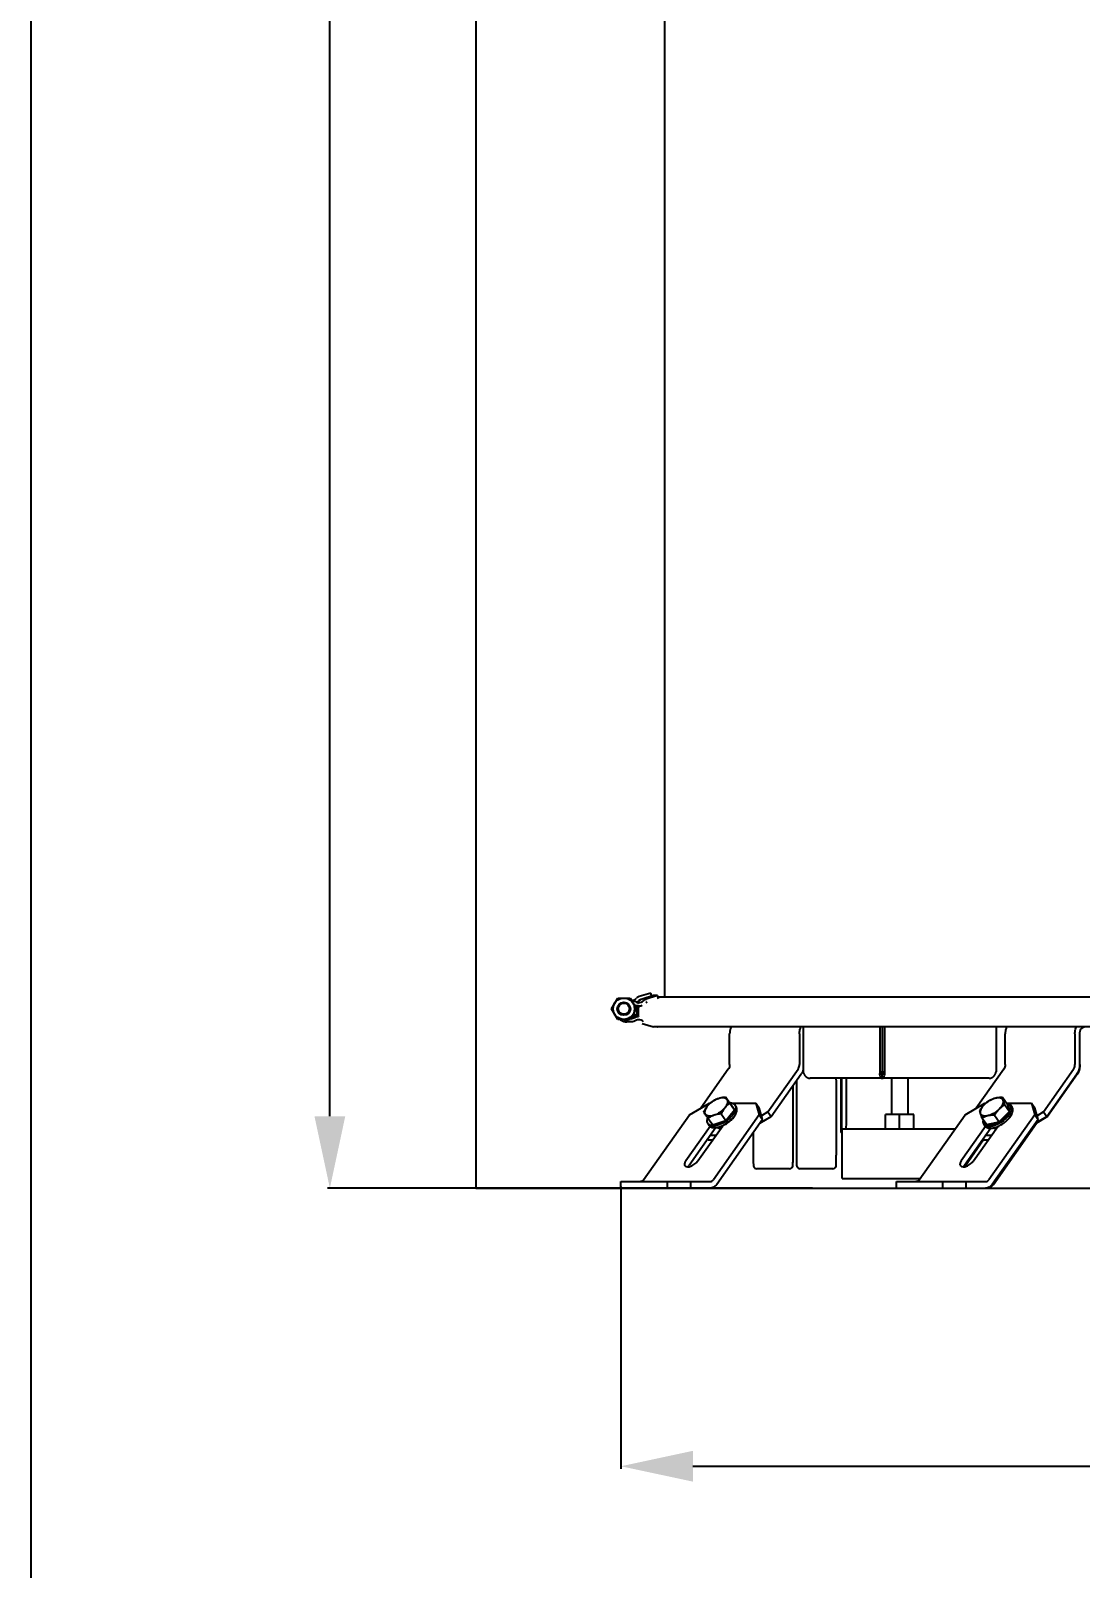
# Model space of a CAD drawing. Header units: millimetres. Extents: x 1186 to 6713, y 237 to 5598.
# Drawn here: x 1186 to 1824, y 1785 to 2720 of the extents above; entities that cross this region are included whole.
import ezdxf

# ---------------------------------------------------------------- set-up
doc = ezdxf.new("R2010")
doc.units = ezdxf.units.MM
doc.header["$LTSCALE"] = 384.175
doc.header["$PDMODE"] = 3
doc.header["$PDSIZE"] = 8
doc.layers.get('0').update_dxf_attribs({"linetype": 'CONTINUOUS'})
doc.layers.get('Defpoints').update_dxf_attribs({"linetype": 'CONTINUOUS'})
doc.styles.get("Standard").update_dxf_attribs({"font": 'calibri.ttf'})
doc.dimstyles.get("Standard").update_dxf_attribs({"dimtxt": 43.75, "dimasz": 43.75, "dimexe": 1.5, "dimexo": 1, "dimtad": 1, "dimdsep": 46, "dimtxsty": 'Standard', "dimblk": '_FILLED', "dimblk1": '_FILLED', "dimblk2": '_FILLED', "dimcen": 0.09, "dimazin": 2, "dimtol": 1, "dimtp": 0.01, "dimtm": 0.01, "dimtfac": 1, "dimtofl": 0, "dimtmove": 0, "dimatfit": 3, "dimldrblk": '_FILLED', "dimfxl": 1, "dimtolj": 1, "dimarcsym": 0})

# ---------------------------------------------------------------- blocks, each defined once
blk = doc.blocks.new('_FILLED')
at = {"color": 0, "linetype": 'ByBlock'}
blk.add_solid([(0, 0), (-1, 0.214), (-1, -0.214)], dxfattribs=at)
blk = doc.blocks.new('*D63')
at = {"color": 0, "lineweight": -2}
for p, q in [((1869.33, 4780.27), (1366.04, 4780.27)), ((1367.54, 4736.52), (1367.54, 3421.12)), ((1367.54, 2059.85), (1367.54, 3375.25)), ((1660.97, 2016.1), (1366.04, 2016.1))]:
    blk.add_line(p, q, dxfattribs=at)
at = {"layer": 'Defpoints', "color": 0}
for p in [(1870.33, 4780.27), (1367.54, 2016.1), (1661.97, 2016.1)]:
    blk.add_point(p, dxfattribs=at)
at = {"color": 0, "linetype": 'ByBlock', "lineweight": -2, "xscale": 43.75, "yscale": 43.75, "zscale": 43.75}
for p, rotation in [((1367.54, 4780.27), 90), ((1367.54, 2016.1), 270)]:
    blk.add_blockref('_FILLED', p, dxfattribs=dict(at, rotation=rotation))
at = {"color": 0, "insert": (1367.54, 3398.18), "char_height": 43.75, "attachment_point": 5}
blk.add_mtext('\\A1;\\A1;C', dxfattribs=at)
blk = doc.blocks.new('*D65')
at = {"color": 0, "lineweight": -2}
for p, q in [((3241.67, 2364.1), (3241.67, 1845.54)), ((1544.56, 2017.1), (1544.56, 1845.54)), ((1588.31, 1847.04), (2389.6, 1847.04)), ((3197.92, 1847.04), (2396.64, 1847.04))]:
    blk.add_line(p, q, dxfattribs=at)
at = {"layer": 'Defpoints', "color": 0}
for p in [(3241.67, 2365.1), (1544.56, 2018.1), (3241.67, 1847.04)]:
    blk.add_point(p, dxfattribs=at)
at = {"color": 0, "linetype": 'ByBlock', "lineweight": -2, "xscale": 43.75, "yscale": 43.75, "zscale": 43.75, "rotation": 180}
blk.add_blockref('_FILLED', (1544.56, 1847.04), dxfattribs=at)
at = {"color": 0, "linetype": 'ByBlock', "lineweight": -2, "xscale": 43.75, "yscale": 43.75, "zscale": 43.75}
blk.add_blockref('_FILLED', (3241.67, 1847.04), dxfattribs=at)
at = {"color": 0, "insert": (2393.12, 1847.04), "char_height": 43.75, "attachment_point": 5}
blk.add_mtext('\\A1;\\A1;I', dxfattribs=at)

msp = doc.modelspace()

# ---------------------------------------------------------------- linework, layer by layer
for p, q in [((1185.62169, 5597.5), (1185.62169, 237.4592)), ((1456.32885, 5195.27166), (1456.32885, 2016.09641))]:
    msp.add_line(p, q)
at = {"color": 0, "linetype": 'Continuous'}
for p, q in [((1571.32885, 2132.20612), (1571.32885, 3020.06629)), ((1538.82481, 2125.2362), (1542.57759, 2131.7362)), ((1542.57759, 2131.7362), (1550.08314, 2131.7362)), ((1550.08314, 2131.7362), (1553.83592, 2125.2362)), ((1562.75413, 2134.7405), (1555.73009, 2132.63319)), ((1564.30491, 2133.2405), (1557.3876, 2131.13319)), ((1566.82993, 2133.24052), (1559.91262, 2131.13321)), ((1563.29633, 2132.93324), (1562.75413, 2134.7405)), ((1566.82993, 2133.24052), (1564.30491, 2133.2405)), ((1567.39592, 2131.32487), (1566.82993, 2133.24052)), ((2216.91359, 2132.20612), (1567.39592, 2132.20612)), ((1542.57759, 2118.7362), (1538.82481, 2125.2362)), ((1553.83592, 2125.2362), (1550.08314, 2118.7362)), ((1555.24706, 2126.90581), (1552.87198, 2126.90579)), ((1554.32885, 2125.75628), (1554.32885, 2120.71613)), ((1555.24613, 2126.90581), (1554.98778, 2126.9112)), ((1555.06841, 2128.90952), (1555.24603, 2128.90581)), ((1555.14976, 2120.71613), (1555.14976, 2125.75628)), ((1556.68373, 2130.83123), (1556.30481, 2130.71754)), ((1550.08314, 2118.7362), (1542.57759, 2118.7362)), ((1550.65577, 2117.23622), (1548.13074, 2117.2362)), ((1552.72101, 2120.56662), (1552.46276, 2120.56123)), ((1555.24697, 2120.56664), (1552.72195, 2120.56662)), ((1554.98778, 2120.56124), (1555.24604, 2120.56664)), ((1555.24596, 2118.56664), (1555.06841, 2118.56292)), ((1557.3876, 2116.33922), (1564.30491, 2114.2319)), ((1566.82994, 2114.23192), (1564.30491, 2114.2319)), ((1566.55249, 2114.31644), (1566.82994, 2114.23192)), ((2216.91359, 2114.26629), (1566.82994, 2114.26629)), ((1655.36732, 2114.26629), (1655.36732, 2086.9362)), ((1702.03636, 2114.26629), (1702.03636, 2086.9362)), ((1703.45058, 2114.26629), (1703.45058, 2086.9362)), ((1704.86479, 2114.26629), (1704.86479, 2086.9362)), ((1772.74704, 2114.26629), (1772.74704, 2086.9362)), ((1610.672, 2091.24991), (1610.672, 2109.9362)), ((1653.0984, 2109.9362), (1653.0984, 2091.24991)), ((1778.24559, 2091.24991), (1778.24559, 2109.9362)), ((1820.672, 2109.9362), (1820.672, 2091.24991)), ((1823.50042, 2109.9362), (1823.50042, 2091.24991)), ((1609.84357, 2088.42148), (1593.12725, 2064.78105)), ((1633.92683, 2062.48036), (1652.26998, 2088.42148)), ((1635.92683, 2059.65193), (1654.26998, 2085.59306)), ((1702.03636, 2086.9362), (1704.86479, 2086.9362)), ((1703.45058, 2082.9362), (1703.45058, 2084.9362)), ((1777.41716, 2088.42148), (1760.70085, 2064.78105)), ((1801.50042, 2062.48036), (1819.84357, 2088.42148)), ((1803.50042, 2059.65193), (1821.84357, 2085.59306)), ((1822.26268, 2085.59306), (1804.04326, 2059.65193)), ((1768.5044, 2082.9362), (1659.60996, 2082.9362)), ((1678.32172, 2082.9362), (1678.32172, 2049.9362)), ((1709.05718, 2082.9362), (1709.05718, 2060.9362)), ((1719.05718, 2082.9362), (1719.05718, 2060.9362)), ((1586.29883, 2060.78105), (1598.3699, 2067.85212)), ((1598.3699, 2067.85212), (1598.92087, 2067.85212)), ((1600.22948, 2068.87544), (1600.23339, 2068.87819)), ((1600.22948, 2068.87544), (1600.23348, 2068.87806)), ((1608.09299, 2071.58844), (1610.93572, 2067.5682)), ((1610.73049, 2067.79662), (1613.57322, 2063.77638)), ((1613.57322, 2063.77638), (1610.93572, 2067.5682)), ((1612.46286, 2067.85212), (1626.65417, 2067.85212)), ((1613.87859, 2066.83965), (1614.62859, 2065.77899)), ((1626.65417, 2067.85212), (1628.65417, 2065.02369)), ((1626.65417, 2067.85212), (1628.72523, 2060.78105)), ((1753.87242, 2060.78105), (1765.94349, 2067.85212)), ((1765.94349, 2067.85212), (1766.50748, 2067.85212)), ((1776.58641, 2071.3991), (1779.42915, 2067.37887)), ((1777.95477, 2066.78941), (1780.7975, 2062.76918)), ((1779.09451, 2067.85212), (1794.22776, 2067.85212)), ((1779.42915, 2067.37887), (1780.7975, 2062.76918)), ((1782.45218, 2065.42543), (1781.70218, 2066.4861)), ((1794.22776, 2067.85212), (1796.22776, 2065.02369)), ((1794.22776, 2067.85212), (1796.29883, 2060.78105)), ((1558.35887, 2021.26798), (1586.29883, 2060.78105)), ((1597.64879, 2058.58432), (1600.49153, 2054.56409)), ((1600.49153, 2054.56409), (1608.35113, 2057.27433)), ((1628.72523, 2060.78105), (1600.78528, 2021.26798)), ((1630.72523, 2057.95262), (1602.78528, 2018.43956)), ((1605.50839, 2061.29456), (1608.35113, 2057.27433)), ((1608.35113, 2057.27433), (1613.57322, 2063.77638)), ((1614.63029, 2061.8911), (1614.79696, 2062.36251)), ((1630.72523, 2057.95262), (1628.65417, 2065.02369)), ((1628.72523, 2060.78105), (1630.72523, 2057.95262)), ((1629.0984, 2055.65193), (1635.92683, 2059.65193)), ((1633.92683, 2062.48036), (1630.06216, 2060.21649)), ((1633.92683, 2062.48036), (1635.92683, 2059.65193)), ((1722.71743, 2060.9362), (1705.39693, 2060.9362)), ((1705.39693, 2051.9362), (1705.39693, 2060.9362)), ((1714.05718, 2051.9362), (1714.05718, 2060.9362)), ((1722.71743, 2051.9362), (1722.71743, 2060.9362)), ((1725.93246, 2021.26798), (1753.87242, 2060.78105)), ((1764.30256, 2058.77366), (1767.14529, 2054.75342)), ((1796.29883, 2060.78105), (1768.35887, 2021.26798)), ((1798.29883, 2057.95262), (1770.35887, 2018.43956)), ((1771.81284, 2060.47669), (1774.65557, 2056.45646)), ((1774.65557, 2056.45646), (1780.7975, 2062.76918)), ((1798.29883, 2057.95262), (1796.22776, 2065.02369)), ((1804.04326, 2059.65193), (1796.29434, 2055.11784)), ((1796.29883, 2060.78105), (1798.29883, 2057.95262)), ((1796.672, 2055.65193), (1803.50042, 2059.65193)), ((1801.50042, 2062.48036), (1797.63576, 2060.21649)), ((1801.50042, 2062.48036), (1803.50042, 2059.65193)), ((1598.80958, 2053.72392), (1584.00132, 2032.78187)), ((1602.26224, 2052.94987), (1586.00132, 2029.95345)), ((1591.42594, 2032.78187), (1606.47396, 2054.063)), ((1597.54866, 2055.29264), (1598.29866, 2054.23198)), ((1599.00132, 2048.33822), (1602.42594, 2048.33822)), ((1601.96363, 2052.93442), (1601.46363, 2052.93442)), ((1604.95793, 2053.47461), (1605.50792, 2052.69681)), ((1679.05718, 2049.9362), (1678.32172, 2049.9362)), ((1747.61817, 2051.9362), (1679.05718, 2051.9362)), ((1679.05718, 2021.9362), (1679.05718, 2051.9362)), ((1766.32447, 2053.6409), (1751.57491, 2032.78187)), ((1769.59054, 2052.60297), (1753.57491, 2029.95345)), ((1758.99953, 2032.78187), (1773.75292, 2053.64633)), ((1766.12225, 2053.87843), (1765.37225, 2054.93909)), ((1766.57491, 2048.33822), (1769.99953, 2048.33822)), ((1767.14529, 2054.75342), (1774.65557, 2056.45646)), ((1771.12526, 2018.43956), (1797.29841, 2055.70535)), ((1772.69817, 2053.23894), (1773.08151, 2052.69681)), ((1597.32194, 2045.96322), (1597.64256, 2045.5098)), ((1597.64256, 2045.5098), (1600.42594, 2045.5098)), ((1754.11938, 2029.95345), (1765.13038, 2045.6311)), ((1764.89553, 2045.96322), (1765.21615, 2045.5098)), ((1765.21615, 2045.5098), (1767.99953, 2045.5098)), ((1544.55988, 2020.09641), (1598.78528, 2020.09641)), ((1544.55988, 2016.09641), (1544.55988, 2020.09641)), ((1572.84415, 2016.09641), (1572.84415, 2020.09641)), ((1586.98629, 2016.09641), (1586.98629, 2020.09641)), ((1647.14006, 2027.9362), (1627.14052, 2027.9362)), ((1673.43676, 2027.9362), (1653.43722, 2027.9362)), ((1679.05718, 2021.9362), (1726.40497, 2021.9362)), ((1712.13348, 2020.09641), (1766.35887, 2020.09641)), ((1712.13348, 2016.09641), (1712.13348, 2020.09641)), ((1740.41775, 2016.09641), (1740.41775, 2020.09641)), ((1754.55988, 2016.09641), (1754.55988, 2020.09641)), ((1544.55988, 2016.09641), (1598.78528, 2016.09641)), ((1712.13348, 2016.09641), (1767.15224, 2016.09641))]:
    msp.add_line(p, q, dxfattribs=at)
at = {"color": 0}
msp.add_line((1456.32885, 2016.09641), (3555.31888, 2016.09641), dxfattribs=at)
at = {"color": 0, "linetype": 'Continuous'}
for radius in [6.5, 4, 3.4]:
    msp.add_circle((1546.33036, 2125.2362), radius, dxfattribs=at)
for centre, radius, start, end in [((1550.9925, 2134.83579), 4.43, 268.13838077, 314.29414814), ((1556.87953, 2128.8019), 4, 106.7, 134.29414814), ((1550.63816, 2123.82272), 4.41685, 57.14225706, 67.97331015), ((1550.9925, 2134.83579), 6.43, 298.97968614, 314.29414814), ((1558.32885, 2125.75628), 4, 163.21502791, 180), ((1559.18638, 2125.75206), 4.03661, 163.52293087, 179.94011517), ((1555.2467, 2133.15068), 6.24487, 269.99473384, 275.50603955), ((1556.87953, 2128.8019), 2, 106.7, 134.29414814), ((1555.24526, 2133.15539), 6.24969, 275.51501514, 283.39458735), ((1555.23964, 2133.1745), 6.26959, 283.40409728, 291.26610644), ((1548.17657, 2123.64), 6.41516, 229.93380819, 237.12774227), ((1550.65571, 2123.60306), 4.36683, 266.35690398, 270.00047656), ((1550.9925, 2115.63662), 6.43, 50.22157251, 81.3412835), ((1558.32885, 2120.71613), 4, 180, 181.94374204), ((1559.11401, 2120.71627), 3.96425, 180.00213216, 182.34064709), ((1646.33799, 2090.85318), 9.5378, 337.80322966, 341.96960276), ((1661.34317, 2088.28179), 6.12548, 192.68970349, 201.40653363), ((1661.23482, 2088.23984), 6.00929, 201.41122114, 204.72965723), ((1661.07981, 2088.16631), 5.83773, 204.71062709, 210.53155182), ((1660.85399, 2088.03466), 5.57634, 210.54508841, 214.87522982), ((1767.26037, 2088.03466), 5.57634, 325.12476983, 329.45491177), ((1767.03455, 2088.16631), 5.83773, 329.46844834, 335.28937185), ((1766.87954, 2088.23984), 6.00929, 335.27034178, 338.58877918), ((1766.77119, 2088.28179), 6.12548, 338.59346653, 347.31029632), ((1812.65191, 2091.24992), 11.25645, 359.80949667, 359.99998126), ((1660.61673, 2087.86745), 5.28609, 214.85881847, 220.38841972), ((1660.36497, 2087.65446), 4.95632, 220.39880552, 225.65449771), ((1660.14591, 2087.42962), 4.6424, 225.64835935, 231.25400719), ((1659.95289, 2087.1896), 4.3344, 231.25827061, 237.62567192), ((1659.80887, 2086.96367), 4.06648, 237.63494599, 243.25207792), ((1659.70097, 2086.74887), 3.8261, 243.24732914, 251.27138332), ((1659.64095, 2086.57816), 3.64515, 251.30330659, 256.31440878), ((1659.61412, 2086.46714), 3.53094, 256.3111417, 269.93245657), ((1768.50024, 2086.46714), 3.53094, 270.06754314, 283.68885842), ((1768.47341, 2086.57816), 3.64515, 283.68559161, 288.69669523), ((1768.41339, 2086.74887), 3.8261, 288.72861837, 296.75267095), ((1768.30549, 2086.96367), 4.06648, 296.74792221, 302.36505325), ((1768.16147, 2087.1896), 4.3344, 302.3743273, 308.74172973), ((1767.96845, 2087.42962), 4.6424, 308.74599316, 314.35164032), ((1767.74939, 2087.65445), 4.95632, 314.34550198, 319.60119481), ((1767.49763, 2087.86745), 5.28609, 319.61158059, 325.14118113), ((1768.83355, 2063.70408), 11.15556, 281.3258839, 282.31303228)]:
    msp.add_arc(centre, radius, start, end, dxfattribs=at)
for points, knots in [([(1550.95924, 2130.2289), (1551.51121, 2130.2023), (1552.61421, 2130.0021), (1553.62654, 2129.52097), (1554.09179, 2129.2204)], [0, 0, 0, 0, 0.499418192, 1, 1, 1, 1]), ([(1554.98778, 2126.9112), (1554.47342, 2126.9326), (1553.7814, 2127.10375), (1553.17988, 2127.43907), (1553.03454, 2127.53296)], [0, 0, 0, 0, 0.748439517, 1, 1, 1, 1]), ([(1555.76865, 2130.16495), (1555.65654, 2130.05389), (1555.18706, 2129.63595), (1554.62583, 2129.3215), (1554.18352, 2129.16179)], [0, 0, 0, 0, 0.251263361, 1, 1, 1, 1]), ([(1555.24603, 2128.90582), (1555.80515, 2128.90573), (1556.93673, 2129.12893), (1557.89487, 2129.76988), (1558.29367, 2130.16497)], [0, 0, 0, 0, 0.499000089, 1, 1, 1, 1]), ([(1557.3876, 2131.13319), (1556.93489, 2130.99527), (1556.35686, 2130.69485), (1555.88162, 2130.27688), (1555.76865, 2130.16495)], [0, 0, 0, 0, 0.748478584, 1, 1, 1, 1]), ([(1558.29367, 2130.16497), (1558.40664, 2130.2769), (1558.88188, 2130.69487), (1559.45991, 2130.99529), (1559.91262, 2131.13321)], [0, 0, 0, 0, 0.251521416, 1, 1, 1, 1]), ([(1544.69462, 2118.25202), (1545.20204, 2117.92422), (1546.31495, 2117.41123), (1547.52806, 2117.2362), (1548.13074, 2117.23621)], [0, 0, 0, 0, 0.500582012, 1, 1, 1, 1]), ([(1550.6561, 2117.23623), (1549.92252, 2117.23617), (1548.44138, 2117.49705), (1547.14168, 2118.25267), (1546.57788, 2118.72583)], [0, 0, 0, 0, 0.4991657, 1, 1, 1, 1]), ([(1550.65575, 2119.23623), (1551.07298, 2119.23623), (1551.9128, 2119.3574), (1552.68326, 2119.71254), (1553.03454, 2119.93948)], [0, 0, 0, 0, 0.499409697, 1, 1, 1, 1]), ([(1554.09179, 2118.25204), (1553.58444, 2117.92427), (1552.47167, 2117.41131), (1551.25871, 2117.23628), (1550.6561, 2117.23623)], [0, 0, 0, 0, 0.500585243, 1, 1, 1, 1]), ([(1553.03454, 2119.93948), (1553.17988, 2120.03337), (1553.7814, 2120.36869), (1554.47342, 2120.53984), (1554.98778, 2120.56124)], [0, 0, 0, 0, 0.251560467, 1, 1, 1, 1]), ([(1558.29367, 2117.30747), (1557.89487, 2117.70257), (1556.9367, 2118.34353), (1555.8051, 2118.56672), (1555.24596, 2118.56663)], [0, 0, 0, 0, 0.500999947, 1, 1, 1, 1]), ([(1611.58457, 2114.29304), (1611.43413, 2113.96539), (1610.89447, 2112.57405), (1610.672, 2111.06594), (1610.672, 2109.9362)], [0, 0, 0, 0, 0.241925446, 1, 1, 1, 1]), ([(1653.0984, 2109.9362), (1653.0984, 2110.31918), (1653.17381, 2111.80738), (1653.54907, 2113.28698), (1654.01097, 2114.29304)], [0, 0, 0, 0, 0.257029449, 1, 1, 1, 1]), ([(1779.15816, 2114.29304), (1779.00773, 2113.96539), (1778.46806, 2112.57405), (1778.24559, 2111.06594), (1778.24559, 2109.9362)], [0, 0, 0, 0, 0.241925446, 1, 1, 1, 1]), ([(1820.672, 2109.9362), (1820.672, 2110.31918), (1820.7474, 2111.80738), (1821.12266, 2113.28698), (1821.58457, 2114.29304)], [0, 0, 0, 0, 0.257029449, 1, 1, 1, 1]), ([(1826.32885, 2113.9362), (1825.55622, 2113.9362), (1823.87432, 2112.74567), (1823.50042, 2110.91862), (1823.50042, 2109.9362)], [0, 0, 0, 0, 0.440233148, 1, 1, 1, 1]), ([(1610.672, 2091.24991), (1610.672, 2090.98924), (1610.60444, 2090.00189), (1610.26497, 2089.01744), (1609.84357, 2088.42148)], [0, 0, 0, 0, 0.263156404, 1, 1, 1, 1]), ([(1652.26998, 2088.42148), (1652.40481, 2088.61217), (1652.89971, 2089.47546), (1653.0984, 2090.49225), (1653.0984, 2091.24991)], [0, 0, 0, 0, 0.235616553, 1, 1, 1, 1]), ([(1702.03636, 2086.9362), (1701.92386, 2086.43638), (1701.82823, 2085.47344), (1702.06125, 2084.18076), (1702.585, 2083.23324), (1703.18728, 2082.9362), (1703.45058, 2082.9362)], [0, 0, 0, 0, 0.328092399, 0.610579611, 0.831384972, 1, 1, 1, 1]), ([(1703.45058, 2084.9362), (1703.37003, 2084.9362), (1703.19091, 2085.15149), (1703.13811, 2085.58595), (1703.18413, 2086.22826), (1703.34057, 2086.69184), (1703.45058, 2086.9362)], [0, 0, 0, 0, 0.112807192, 0.321078905, 0.624703854, 1, 1, 1, 1]), ([(1703.45058, 2086.9362), (1703.56058, 2086.69184), (1703.71702, 2086.22826), (1703.76305, 2085.58595), (1703.71025, 2085.15149), (1703.53113, 2084.9362), (1703.45058, 2084.9362)], [0, 0, 0, 0, 0.37529615, 0.678921099, 0.88719281, 1, 1, 1, 1]), ([(1703.45058, 2082.9362), (1703.71388, 2082.9362), (1704.31615, 2083.23324), (1704.8399, 2084.18076), (1705.07293, 2085.47344), (1704.97729, 2086.43638), (1704.86479, 2086.9362)], [0, 0, 0, 0, 0.168615032, 0.389420395, 0.671907607, 1, 1, 1, 1]), ([(1778.24559, 2091.24991), (1778.24559, 2090.98924), (1778.17803, 2090.00189), (1777.83856, 2089.01744), (1777.41716, 2088.42148)], [0, 0, 0, 0, 0.263156404, 1, 1, 1, 1]), ([(1819.84357, 2088.42148), (1819.97841, 2088.61217), (1820.47331, 2089.47546), (1820.672, 2090.49225), (1820.672, 2091.24991)], [0, 0, 0, 0, 0.235616553, 1, 1, 1, 1]), ([(1823.50042, 2091.24991), (1823.50042, 2090.72856), (1823.36534, 2088.75386), (1822.68637, 2086.78496), (1821.84357, 2085.59306)], [0, 0, 0, 0, 0.263157032, 1, 1, 1, 1]), ([(1822.26268, 2085.59306), (1822.52904, 2085.9723), (1823.50784, 2087.68943), (1823.90329, 2089.70702), (1823.9083, 2091.21249)], [0, 0, 0, 0, 0.235375778, 1, 1, 1, 1]), ([(1649.33949, 2059.4362), (1649.33949, 2061.16253), (1649.33551, 2067.54194), (1649.31865, 2073.92136), (1649.29186, 2078.57437)], [0, 0, 0, 0, 0.270609515, 1, 1, 1, 1]), ([(1651.30411, 2081.41157), (1651.29258, 2079.88159), (1651.24988, 2072.55654), (1651.23779, 2065.23134), (1651.23779, 2059.4362)], [0, 0, 0, 0, 0.208873093, 1, 1, 1, 1]), ([(1675.63618, 2059.4362), (1675.63618, 2061.68233), (1675.62915, 2069.51816), (1675.60706, 2077.35409), (1675.55732, 2082.94359)], [0, 0, 0, 0, 0.28664704, 1, 1, 1, 1]), ([(1678.79743, 2082.93025), (1678.79315, 2080.6429), (1678.78239, 2076.23413), (1678.75871, 2069.92577), (1678.73284, 2065.0541), (1678.70854, 2061.5269), (1678.68968, 2059.20119), (1678.66966, 2057.1115), (1678.6486, 2055.2717), (1678.6268, 2053.69374), (1678.60414, 2052.38862), (1678.58425, 2051.47439), (1678.56656, 2050.88729), (1678.55576, 2050.55232), (1678.5412, 2050.29939), (1678.53603, 2050.09952), (1678.51429, 2050.01291), (1678.51731, 2049.9362), (1678.50425, 2049.9362)], [0, 0, 0, 0, 0.207947058, 0.400811447, 0.57350878, 0.650846211, 0.721483188, 0.784950648, 0.840831741, 0.888757234, 0.928409244, 0.959529573, 0.971822617, 0.98191175, 0.989779814, 0.995414057, 0.998812243, 1, 1, 1, 1]), ([(1681.59235, 2051.86797), (1681.67888, 2055.74476), (1681.73876, 2066.09963), (1681.78524, 2076.45363), (1681.79736, 2082.93025)], [0, 0, 0, 0, 0.374503593, 1, 1, 1, 1]), ([(1597.26508, 2066.13242), (1597.69668, 2066.66981), (1598.62746, 2067.65844), (1599.6921, 2068.49701), (1600.23339, 2068.8782)], [0, 0, 0, 0, 0.510070285, 1, 1, 1, 1]), ([(1597.26508, 2066.13242), (1597.46711, 2066.38398), (1598.35477, 2067.40059), (1599.39053, 2068.28464), (1600.22948, 2068.87544)], [0, 0, 0, 0, 0.239218984, 1, 1, 1, 1]), ([(1600.23339, 2068.8782), (1600.77239, 2069.25777), (1601.91648, 2069.97451), (1603.1566, 2070.51466), (1603.80592, 2070.73857)], [0, 0, 0, 0, 0.489745327, 1, 1, 1, 1]), ([(1600.23339, 2068.87819), (1600.5178, 2069.07835), (1601.64239, 2069.81592), (1602.86319, 2070.41348), (1603.80592, 2070.73857)], [0, 0, 0, 0, 0.258575993, 1, 1, 1, 1]), ([(1603.80592, 2070.73857), (1604.14205, 2070.85447), (1605.54062, 2071.27535), (1606.99387, 2071.48984), (1608.09299, 2071.58844)], [0, 0, 0, 0, 0.243682015, 1, 1, 1, 1]), ([(1603.80592, 2070.73857), (1604.36407, 2070.93103), (1605.4291, 2071.21263), (1606.95092, 2071.29724), (1608.22083, 2071.00084), (1608.85099, 2070.49032), (1609.05447, 2070.19778)], [0, 0, 0, 0, 0.316122579, 0.586233817, 0.809191564, 1, 1, 1, 1]), ([(1609.05447, 2070.19778), (1609.25854, 2069.9044), (1609.51881, 2069.13301), (1609.3608, 2067.83315), (1608.76127, 2066.42403), (1608.13331, 2065.51294), (1607.76218, 2065.05084)], [0, 0, 0, 0, 0.190499879, 0.413730292, 0.684065718, 1, 1, 1, 1]), ([(1610.73049, 2067.79662), (1610.18921, 2067.41544), (1609.12456, 2066.57687), (1608.19379, 2065.58824), (1607.76218, 2065.05084)], [0, 0, 0, 0, 0.489919792, 1, 1, 1, 1]), ([(1608.09299, 2071.58844), (1608.15159, 2071.50278), (1608.47055, 2071.03817), (1608.79193, 2070.57523), (1609.05447, 2070.19778)], [0, 0, 0, 0, 0.184151154, 1, 1, 1, 1]), ([(1613.8785, 2066.83976), (1614.07141, 2066.56699), (1614.35896, 2065.90231), (1614.40905, 2064.75587), (1614.11911, 2063.49077), (1613.51062, 2062.14497), (1612.60809, 2060.76139), (1611.02044, 2058.89055), (1609.55958, 2057.65251), (1608.4984, 2056.91203)], [0, 0, 0, 0, 0.082084544, 0.172785194, 0.277540915, 0.398184999, 0.533890316, 0.682079416, 1, 1, 1, 1]), ([(1609.05447, 2070.19778), (1609.17404, 2070.02588), (1609.73189, 2069.22492), (1610.29107, 2068.42489), (1610.73049, 2067.79662)], [0, 0, 0, 0, 0.214524045, 1, 1, 1, 1]), ([(1610.53833, 2068.13508), (1610.71596, 2068.13937), (1611.36848, 2068.13187), (1612.02544, 2068.02335), (1612.47265, 2067.86197)], [0, 0, 0, 0, 0.272046573, 1, 1, 1, 1]), ([(1612.47265, 2067.86197), (1612.75874, 2067.75873), (1613.29077, 2067.49212), (1613.71555, 2067.07016), (1613.8785, 2066.83976)], [0, 0, 0, 0, 0.518711181, 1, 1, 1, 1]), ([(1762.9342, 2063.38335), (1763.12914, 2063.71571), (1763.92412, 2065.0118), (1764.85588, 2066.23091), (1765.6479, 2067.04496)], [0, 0, 0, 0, 0.253315872, 1, 1, 1, 1]), ([(1763.26111, 2061.58375), (1763.01891, 2062.39969), (1763.37953, 2063.92246), (1764.42237, 2065.66406), (1765.20403, 2066.58874), (1765.6479, 2067.04496)], [0, 0, 0, 0, 0.415170647, 0.689514977, 1, 1, 1, 1]), ([(1765.6479, 2067.04496), (1766.60732, 2068.03105), (1768.25369, 2069.30457), (1770.63872, 2070.50723), (1771.87136, 2070.91618), (1772.47401, 2071.05283)], [0, 0, 0, 0, 0.515888557, 0.768289474, 1, 1, 1, 1]), ([(1765.6479, 2067.04496), (1766.15961, 2067.57089), (1767.25053, 2068.53246), (1768.46174, 2069.33221), (1769.07613, 2069.69607)], [0, 0, 0, 0, 0.506817019, 1, 1, 1, 1]), ([(1769.07613, 2069.69607), (1769.5895, 2069.99432), (1770.68648, 2070.54554), (1771.86006, 2070.91362), (1772.47401, 2071.05283)], [0, 0, 0, 0, 0.485360743, 1, 1, 1, 1]), ([(1772.47401, 2071.05283), (1772.79692, 2071.12606), (1774.15358, 2071.37486), (1775.53995, 2071.42071), (1776.58641, 2071.3991)], [0, 0, 0, 0, 0.240322979, 1, 1, 1, 1]), ([(1772.47401, 2071.05283), (1772.99867, 2071.17181), (1773.98131, 2071.31072), (1774.98061, 2071.19796), (1775.40628, 2071.05861)], [0, 0, 0, 0, 0.545686486, 1, 1, 1, 1]), ([(1776.91332, 2069.59951), (1777.15553, 2068.78356), (1776.79491, 2067.2608), (1775.75207, 2065.5192), (1774.97041, 2064.59452), (1774.52654, 2064.1383)], [0, 0, 0, 0, 0.415170647, 0.689514977, 1, 1, 1, 1]), ([(1777.95477, 2066.78941), (1777.34039, 2066.42556), (1776.12918, 2065.62581), (1775.03825, 2064.66425), (1774.52654, 2064.1383)], [0, 0, 0, 0, 0.493173074, 1, 1, 1, 1]), ([(1781.70219, 2066.4861), (1781.90912, 2066.19344), (1782.20915, 2065.46804), (1782.21799, 2064.21917), (1781.84168, 2062.84502), (1781.10714, 2061.39052), (1780.04676, 2059.90925), (1778.2265, 2057.94792), (1776.57616, 2056.67817), (1775.38616, 2055.94381)], [0, 0, 0, 0, 0.080691464, 0.170949714, 0.276435776, 0.398609763, 0.535981943, 0.685191804, 1, 1, 1, 1]), ([(1775.40628, 2071.05861), (1775.76087, 2070.94252), (1776.42525, 2070.58829), (1776.81407, 2069.93387), (1776.91332, 2069.59951)], [0, 0, 0, 0, 0.516842203, 1, 1, 1, 1]), ([(1780.40654, 2067.17119), (1780.68543, 2066.98164), (1781.18231, 2066.4828), (1781.54648, 2065.4487), (1781.51007, 2064.24821), (1781.11237, 2062.93539), (1780.37938, 2061.55113), (1778.95003, 2059.6187), (1777.55651, 2058.33108), (1776.52705, 2057.55177)], [0, 0, 0, 0, 0.086100569, 0.173581664, 0.272315861, 0.387770565, 0.521062517, 0.67032067, 1, 1, 1, 1]), ([(1776.58641, 2071.3991), (1776.58794, 2071.27987), (1776.62521, 2070.66936), (1776.77344, 2070.07074), (1776.91332, 2069.59951)], [0, 0, 0, 0, 0.195220143, 1, 1, 1, 1]), ([(1776.91332, 2069.59951), (1776.97499, 2069.39177), (1777.28256, 2068.44073), (1777.65423, 2067.51194), (1777.95477, 2066.78941)], [0, 0, 0, 0, 0.216864687, 1, 1, 1, 1]), ([(1779.19034, 2067.75126), (1779.36759, 2067.733), (1780.00968, 2067.63718), (1780.64088, 2067.40426), (1781.03124, 2067.13895)], [0, 0, 0, 0, 0.274056306, 1, 1, 1, 1]), ([(1779.25433, 2067.65508), (1779.36256, 2067.63009), (1779.7657, 2067.52079), (1780.15281, 2067.34363), (1780.40654, 2067.17119)], [0, 0, 0, 0, 0.265823693, 1, 1, 1, 1]), ([(1781.03124, 2067.13895), (1781.09745, 2067.09395), (1781.34893, 2066.90747), (1781.5677, 2066.67629), (1781.70219, 2066.4861)], [0, 0, 0, 0, 0.255773309, 1, 1, 1, 1]), ([(1595.01129, 2062.37614), (1595.16857, 2062.71536), (1595.80871, 2064.02898), (1596.58373, 2065.28407), (1597.26508, 2066.13242)], [0, 0, 0, 0, 0.255751355, 1, 1, 1, 1]), ([(1595.97278, 2060.98548), (1595.86944, 2061.13405), (1595.5479, 2061.59688), (1595.22733, 2062.06038), (1595.01129, 2062.37614)], [0, 0, 0, 0, 0.32112298, 1, 1, 1, 1]), ([(1595.97278, 2060.98548), (1595.76871, 2061.27886), (1595.50844, 2062.05025), (1595.66645, 2063.3501), (1596.26598, 2064.75922), (1596.89394, 2065.67032), (1597.26508, 2066.13242)], [0, 0, 0, 0, 0.190499879, 0.413730292, 0.684065718, 1, 1, 1, 1]), ([(1597.64879, 2058.58432), (1597.49156, 2058.80913), (1596.93227, 2059.60909), (1596.37349, 2060.4094), (1595.97278, 2060.98548)], [0, 0, 0, 0, 0.281061491, 1, 1, 1, 1]), ([(1601.22133, 2060.44469), (1600.66319, 2060.25223), (1599.59815, 2059.97063), (1598.07633, 2059.88602), (1596.80642, 2060.18242), (1596.17627, 2060.69294), (1595.97278, 2060.98548)], [0, 0, 0, 0, 0.316122579, 0.586233817, 0.809191564, 1, 1, 1, 1]), ([(1597.54875, 2055.29253), (1597.39393, 2055.51144), (1597.14707, 2056.02101), (1597.01676, 2056.89727), (1597.11203, 2057.86782), (1597.30808, 2058.52352), (1597.43579, 2058.86063)], [0, 0, 0, 0, 0.216959398, 0.449286725, 0.708302724, 1, 1, 1, 1]), ([(1601.22133, 2060.44469), (1600.57201, 2060.22079), (1599.3319, 2059.68065), (1598.18781, 2058.9639), (1597.64879, 2058.58432)], [0, 0, 0, 0, 0.510244748, 1, 1, 1, 1]), ([(1604.79777, 2062.30782), (1604.51309, 2062.10734), (1603.38736, 2061.36861), (1602.16518, 2060.77016), (1601.22133, 2060.44469)], [0, 0, 0, 0, 0.25857217, 1, 1, 1, 1]), ([(1605.50839, 2061.29456), (1605.13665, 2061.26122), (1603.68733, 2061.10297), (1602.24743, 2060.79853), (1601.22133, 2060.44469)], [0, 0, 0, 0, 0.255879073, 1, 1, 1, 1]), ([(1608.4984, 2056.91203), (1608.14837, 2056.66779), (1606.76511, 2055.76728), (1605.26632, 2055.03633), (1604.10963, 2054.6364)], [0, 0, 0, 0, 0.258568623, 1, 1, 1, 1]), ([(1607.76218, 2065.05084), (1607.56014, 2064.79928), (1606.67248, 2063.78267), (1605.63672, 2062.89862), (1604.79777, 2062.30782)], [0, 0, 0, 0, 0.239218984, 1, 1, 1, 1]), ([(1607.76218, 2065.05084), (1607.53889, 2064.77283), (1606.66822, 2063.59603), (1605.97354, 2062.29784), (1605.50839, 2061.29456)], [0, 0, 0, 0, 0.243821937, 1, 1, 1, 1]), ([(1606.47368, 2054.05632), (1607.40999, 2054.47949), (1609.21517, 2055.50545), (1611.58597, 2057.41152), (1613.46545, 2059.53628), (1614.35586, 2061.11504), (1614.6302, 2061.89086)], [0, 0, 0, 0, 0.266779479, 0.536091635, 0.786343385, 1, 1, 1, 1]), ([(1606.67485, 2054.33327), (1607.56325, 2054.76652), (1609.27434, 2055.78087), (1611.54229, 2057.62031), (1613.3816, 2059.65616), (1614.2981, 2061.15818), (1614.61777, 2061.90462)], [0, 0, 0, 0, 0.265599365, 0.532087914, 0.781804307, 1, 1, 1, 1]), ([(1614.61777, 2061.90462), (1614.63419, 2061.94295), (1614.69756, 2062.09412), (1614.75622, 2062.24728), (1614.79696, 2062.36251)], [0, 0, 0, 0, 0.254396381, 1, 1, 1, 1]), ([(1614.79696, 2062.36251), (1614.91119, 2062.68559), (1615.08403, 2063.31407), (1615.15603, 2064.24208), (1615.01791, 2065.07997), (1614.77781, 2065.56796), (1614.62859, 2065.77898)], [0, 0, 0, 0, 0.289854288, 0.548302616, 0.781390563, 1, 1, 1, 1]), ([(1647.14006, 2027.9362), (1647.63059, 2027.9362), (1648.56291, 2028.29979), (1649.11538, 2029.31672), (1649.16801, 2030.11026), (1649.18959, 2030.78748), (1649.20869, 2031.665), (1649.22705, 2032.82147), (1649.24472, 2034.25366), (1649.26137, 2035.94887), (1649.28314, 2038.68377), (1649.30551, 2042.6095), (1649.32484, 2047.80903), (1649.3368, 2053.49768), (1649.33949, 2057.42853), (1649.33949, 2059.4362)], [0, 0, 0, 0, 0.045153925, 0.082521781, 0.099730723, 0.118114411, 0.144939497, 0.180506751, 0.224590108, 0.276782314, 0.336561762, 0.476349658, 0.63815844, 0.815190289, 1, 1, 1, 1]), ([(1651.23779, 2059.4362), (1651.23779, 2057.42824), (1651.24048, 2053.49687), (1651.25244, 2047.80768), (1651.27178, 2042.6079), (1651.29415, 2038.68216), (1651.31592, 2035.94731), (1651.33258, 2034.25219), (1651.35026, 2032.82013), (1651.3686, 2031.66386), (1651.38774, 2030.78657), (1651.40925, 2030.10934), (1651.4623, 2029.31602), (1652.01487, 2028.29958), (1652.9468, 2027.9362), (1653.43722, 2027.9362)], [0, 0, 0, 0, 0.184836568, 0.361889706, 0.523700216, 0.663488237, 0.723266319, 0.77545596, 0.819535138, 0.855096513, 0.881914003, 0.900289861, 0.917514596, 0.954855841, 1, 1, 1, 1]), ([(1651.43726, 2063.93619), (1651.42996, 2063.93617), (1651.44071, 2063.89015), (1651.4259, 2063.84192), (1651.43016, 2063.72568), (1651.42443, 2063.58142), (1651.42296, 2063.39168), (1651.41883, 2063.06724), (1651.41533, 2062.57727), (1651.41156, 2061.9043), (1651.4089, 2061.13619), (1651.40721, 2060.30286), (1651.40684, 2059.72881), (1651.40684, 2059.4362)], [0, 0, 0, 0, 0.00486779, 0.019276337, 0.043131517, 0.076193713, 0.118151207, 0.168603907, 0.292953553, 0.444480196, 0.617336375, 0.804945083, 1, 1, 1, 1]), ([(1651.40684, 2059.4362), (1651.40684, 2059.14359), (1651.40721, 2058.56954), (1651.4089, 2057.7362), (1651.41156, 2056.96809), (1651.41533, 2056.29513), (1651.41883, 2055.80515), (1651.42296, 2055.48071), (1651.42443, 2055.29095), (1651.43016, 2055.14673), (1651.4259, 2055.03043), (1651.44071, 2054.98231), (1651.42996, 2054.93619), (1651.43726, 2054.93622)], [0, 0, 0, 0, 0.1950576, 0.382665037, 0.555521976, 0.707049031, 0.831400269, 0.881854464, 0.923811615, 0.956874162, 0.980727772, 0.995134804, 1, 1, 1, 1]), ([(1651.46768, 2059.4362), (1651.46768, 2059.72882), (1651.46731, 2060.30287), (1651.46562, 2061.1362), (1651.46296, 2061.90431), (1651.4592, 2062.57728), (1651.45569, 2063.06726), (1651.45156, 2063.3917), (1651.45009, 2063.58146), (1651.44437, 2063.72568), (1651.44863, 2063.84198), (1651.43382, 2063.8901), (1651.44456, 2063.93621), (1651.43726, 2063.93619)], [0, 0, 0, 0, 0.1950576, 0.382665037, 0.555521976, 0.707049031, 0.831400269, 0.881854464, 0.923811615, 0.956874162, 0.980727772, 0.995134804, 1, 1, 1, 1]), ([(1651.43726, 2054.93622), (1651.44457, 2054.93624), (1651.43382, 2054.98226), (1651.44863, 2055.03049), (1651.44437, 2055.14673), (1651.45009, 2055.29098), (1651.45156, 2055.48073), (1651.45569, 2055.80517), (1651.4592, 2056.29514), (1651.46296, 2056.9681), (1651.46562, 2057.73621), (1651.46731, 2058.56955), (1651.46768, 2059.1436), (1651.46768, 2059.4362)], [0, 0, 0, 0, 0.00486779, 0.019276337, 0.043131517, 0.076193713, 0.118151207, 0.168603907, 0.292953553, 0.444480196, 0.617336375, 0.804945083, 1, 1, 1, 1]), ([(1673.43676, 2027.9362), (1673.92729, 2027.9362), (1674.85961, 2028.29979), (1675.41208, 2029.31672), (1675.4647, 2030.11026), (1675.48629, 2030.78748), (1675.50539, 2031.665), (1675.52374, 2032.82147), (1675.54141, 2034.25366), (1675.55807, 2035.94887), (1675.57984, 2038.68377), (1675.60221, 2042.6095), (1675.62154, 2047.80903), (1675.6335, 2053.49768), (1675.63618, 2057.42853), (1675.63618, 2059.4362)], [0, 0, 0, 0, 0.045153925, 0.082521781, 0.099730723, 0.118114411, 0.144939497, 0.180506751, 0.224590108, 0.276782314, 0.336561762, 0.476349658, 0.63815844, 0.815190289, 1, 1, 1, 1]), ([(1678.43665, 2063.9362), (1678.42934, 2063.9362), (1678.4401, 2063.89014), (1678.42528, 2063.84195), (1678.4295, 2063.72575), (1678.42133, 2063.50727), (1678.41997, 2063.12855), (1678.41423, 2062.57792), (1678.41111, 2061.90411), (1678.40716, 2060.84373), (1678.40558, 2059.43625), (1678.40716, 2058.02877), (1678.41111, 2056.96839), (1678.41423, 2056.29456), (1678.41997, 2055.7439), (1678.42133, 2055.36516), (1678.4295, 2055.14667), (1678.42528, 2055.03046), (1678.4401, 2054.98227), (1678.42934, 2054.9362), (1678.43665, 2054.9362)], [0, 0, 0, 0, 0.002433385, 0.009637576, 0.021565042, 0.038096603, 0.084302045, 0.146477452, 0.222236359, 0.308670595, 0.499994697, 0.691318481, 0.777753549, 0.85351477, 0.915693319, 0.961901433, 0.978434027, 0.990362062, 0.997566515, 1, 1, 1, 1]), ([(1678.43665, 2054.9362), (1678.44395, 2054.9362), (1678.4332, 2054.98227), (1678.44801, 2055.03045), (1678.4438, 2055.14666), (1678.45196, 2055.36513), (1678.45332, 2055.74386), (1678.45906, 2056.29449), (1678.46218, 2056.9683), (1678.46613, 2058.02868), (1678.46771, 2059.43615), (1678.46613, 2060.84364), (1678.46219, 2061.90402), (1678.45907, 2062.57785), (1678.45332, 2063.1285), (1678.45196, 2063.50725), (1678.4438, 2063.72574), (1678.44801, 2063.84195), (1678.4332, 2063.89013), (1678.44395, 2063.9362), (1678.43665, 2063.9362)], [0, 0, 0, 0, 0.002433385, 0.009637576, 0.021565042, 0.038096603, 0.084302045, 0.146477452, 0.222236359, 0.308670595, 0.499994697, 0.691318481, 0.777753549, 0.85351477, 0.915693319, 0.961901433, 0.978434027, 0.990362062, 0.997566515, 1, 1, 1, 1]), ([(1763.26111, 2061.58375), (1763.20711, 2061.7657), (1763.04602, 2062.35399), (1762.93961, 2062.9625), (1762.9342, 2063.38335)], [0, 0, 0, 0, 0.310789723, 1, 1, 1, 1]), ([(1764.30256, 2058.77366), (1764.19543, 2059.0312), (1763.81833, 2059.95619), (1763.46607, 2060.89331), (1763.26111, 2061.58375)], [0, 0, 0, 0, 0.279167207, 1, 1, 1, 1]), ([(1764.76815, 2060.12465), (1764.41357, 2060.24073), (1763.74919, 2060.59496), (1763.36037, 2061.24939), (1763.26111, 2061.58375)], [0, 0, 0, 0, 0.516842203, 1, 1, 1, 1]), ([(1767.70043, 2060.13042), (1767.0865, 2059.99121), (1765.91292, 2059.62313), (1764.81593, 2059.07192), (1764.30256, 2058.77366)], [0, 0, 0, 0, 0.514629311, 1, 1, 1, 1]), ([(1767.70043, 2060.13042), (1767.17577, 2060.01145), (1766.19312, 2059.87254), (1765.19383, 2059.9853), (1764.76815, 2060.12465)], [0, 0, 0, 0, 0.545686486, 1, 1, 1, 1]), ([(1765.37225, 2054.93909), (1765.24603, 2055.1176), (1765.03547, 2055.51978), (1764.81335, 2056.46956), (1764.89664, 2057.23742), (1765.01994, 2057.74226)], [0, 0, 0, 0, 0.225961168, 0.462898055, 1, 1, 1, 1]), ([(1766.1679, 2054.96111), (1765.96687, 2055.09773), (1765.60171, 2055.42567), (1765.08475, 2056.30584), (1765.0271, 2057.11152), (1765.08558, 2057.63213)], [0, 0, 0, 0, 0.241528218, 0.479428544, 1, 1, 1, 1]), ([(1776.52705, 2057.55177), (1775.62107, 2056.86594), (1773.75984, 2055.70019), (1771.27939, 2054.72091), (1769.3818, 2054.36466), (1767.83935, 2054.30969), (1766.72376, 2054.58333), (1766.1679, 2054.96111)], [0, 0, 0, 0, 0.30462713, 0.585354273, 0.709360675, 0.819822626, 1, 1, 1, 1]), ([(1774.52654, 2064.1383), (1773.56712, 2063.15221), (1771.92075, 2061.87869), (1769.53572, 2060.67603), (1768.30308, 2060.26708), (1767.70043, 2060.13042)], [0, 0, 0, 0, 0.515888557, 0.768289474, 1, 1, 1, 1]), ([(1771.81284, 2060.47669), (1771.45627, 2060.48405), (1770.07973, 2060.48663), (1768.69586, 2060.35615), (1767.70043, 2060.13042)], [0, 0, 0, 0, 0.258936346, 1, 1, 1, 1]), ([(1774.52654, 2064.1383), (1774.26501, 2063.8695), (1773.24545, 2062.73824), (1772.39287, 2061.46561), (1771.81284, 2060.47669)], [0, 0, 0, 0, 0.246491224, 1, 1, 1, 1]), ([(1773.75211, 2053.63721), (1774.59045, 2053.99782), (1776.2314, 2054.86641), (1778.46974, 2056.4839), (1780.39562, 2058.33532), (1781.44341, 2059.72245), (1781.86474, 2060.42869)], [0, 0, 0, 0, 0.255236039, 0.517039215, 0.770000645, 1, 1, 1, 1]), ([(1781.86474, 2060.42869), (1782.14157, 2060.89272), (1782.59663, 2061.79759), (1782.96875, 2063.16659), (1782.95802, 2064.4109), (1782.65855, 2065.13354), (1782.45227, 2065.42532)], [0, 0, 0, 0, 0.306349332, 0.570915175, 0.797405238, 1, 1, 1, 1]), ([(1604.10963, 2054.6364), (1603.41327, 2054.39563), (1602.08354, 2054.04367), (1600.18548, 2053.93065), (1598.80787, 2054.25447), (1597.98439, 2054.78098), (1597.67513, 2055.11384), (1597.54875, 2055.29253)], [0, 0, 0, 0, 0.315471231, 0.585231156, 0.808027286, 0.906291852, 1, 1, 1, 1]), ([(1598.29867, 2054.23199), (1598.44789, 2054.02096), (1598.82793, 2053.63192), (1599.57186, 2053.22241), (1600.47079, 2052.98095), (1601.12094, 2052.93442), (1601.46363, 2052.93442)], [0, 0, 0, 0, 0.218609857, 0.451698217, 0.710146856, 1, 1, 1, 1]), ([(1601.46363, 2052.93442), (1601.50358, 2052.93442), (1601.66621, 2052.93579), (1601.8288, 2052.94259), (1601.95123, 2052.95048)], [0, 0, 0, 0, 0.245654306, 1, 1, 1, 1]), ([(1601.95123, 2052.95048), (1602.1807, 2052.96527), (1603.16924, 2053.07126), (1604.13814, 2053.32629), (1604.85963, 2053.57574)], [0, 0, 0, 0, 0.231487488, 1, 1, 1, 1]), ([(1601.96338, 2052.93442), (1602.47912, 2052.93439), (1603.57781, 2053.05818), (1604.63939, 2053.35336), (1605.18983, 2053.54368)], [0, 0, 0, 0, 0.46964228, 1, 1, 1, 1]), ([(1603.40691, 2053.07019), (1603.49386, 2052.94739), (1603.95781, 2052.45515), (1604.66489, 2052.27065), (1605.18002, 2052.23658)], [0, 0, 0, 0, 0.225679846, 1, 1, 1, 1]), ([(1604.72625, 2052.29375), (1604.72764, 2052.3845), (1604.75551, 2052.77795), (1604.86269, 2053.1629), (1604.9711, 2053.44589)], [0, 0, 0, 0, 0.230471284, 1, 1, 1, 1]), ([(1604.85963, 2053.57574), (1605.01052, 2053.62792), (1605.62684, 2053.85243), (1606.22884, 2054.11577), (1606.67485, 2054.33327)], [0, 0, 0, 0, 0.243427034, 1, 1, 1, 1]), ([(1605.18983, 2053.54368), (1605.29646, 2053.58054), (1605.7302, 2053.73648), (1606.15649, 2053.91297), (1606.47368, 2054.05632)], [0, 0, 0, 0, 0.244782277, 1, 1, 1, 1]), ([(1624.95211, 2049.76693), (1624.95556, 2048.29414), (1624.96384, 2045.47437), (1624.98125, 2041.4692), (1625.00257, 2037.94421), (1625.0274, 2034.99199), (1625.05126, 2032.92609), (1625.07339, 2031.61408), (1625.0881, 2030.89723), (1625.10568, 2030.3502), (1625.12569, 2029.78853), (1625.26515, 2029.02571), (1625.9546, 2028.17883), (1626.74567, 2027.9362), (1627.14052, 2027.9362)], [0, 0, 0, 0, 0.192616238, 0.36877674, 0.523810586, 0.653631609, 0.754887446, 0.794014446, 0.825238217, 0.848668342, 0.86556495, 0.898833197, 0.948359875, 1, 1, 1, 1]), ([(1766.0432, 2054.28623), (1765.97699, 2054.33123), (1765.72551, 2054.51772), (1765.50673, 2054.7489), (1765.37225, 2054.93909)], [0, 0, 0, 0, 0.255773309, 1, 1, 1, 1]), ([(1775.38616, 2055.94381), (1774.52192, 2055.41048), (1772.79951, 2054.52101), (1770.55687, 2053.82082), (1768.88368, 2053.62211), (1767.5155, 2053.65798), (1766.54393, 2053.94592), (1766.0432, 2054.28623)], [0, 0, 0, 0, 0.307825298, 0.584820378, 0.706877225, 0.816488515, 1, 1, 1, 1]), ([(1766.12217, 2053.87855), (1766.16674, 2053.8155), (1766.35919, 2053.56824), (1766.59813, 2053.35814), (1766.7932, 2053.22557)], [0, 0, 0, 0, 0.246641141, 1, 1, 1, 1]), ([(1766.7932, 2053.22557), (1767.3195, 2052.86789), (1768.35174, 2052.57832), (1769.79709, 2052.56879), (1770.60478, 2052.68174), (1771.02438, 2052.76576)], [0, 0, 0, 0, 0.439620389, 0.704363154, 1, 1, 1, 1]), ([(1771.2125, 2052.80513), (1771.41967, 2052.85034), (1772.2854, 2053.0648), (1773.12786, 2053.36869), (1773.75211, 2053.63721)], [0, 0, 0, 0, 0.237818525, 1, 1, 1, 1]), ([(1771.23378, 2052.78821), (1771.32595, 2052.70647), (1771.77346, 2052.38795), (1772.33374, 2052.26406), (1772.75503, 2052.23641)], [0, 0, 0, 0, 0.225874681, 1, 1, 1, 1]), ([(1772.30065, 2052.32946), (1772.30258, 2052.39466), (1772.32156, 2052.67085), (1772.38093, 2052.94344), (1772.4419, 2053.14587)], [0, 0, 0, 0, 0.235785854, 1, 1, 1, 1]), ([(1584.00132, 2032.78187), (1583.80529, 2032.50465), (1583.47752, 2031.96157), (1583.18226, 2031.13039), (1583.1362, 2030.36954), (1583.3043, 2029.92421), (1583.4273, 2029.75045)], [0, 0, 0, 0, 0.312244289, 0.579878633, 0.804216721, 1, 1, 1, 1]), ([(1583.4273, 2029.75045), (1584.13443, 2028.75153), (1586.50073, 2029.13782), (1588.34633, 2030.04689), (1589.9043, 2031.06381), (1590.90412, 2032.04392), (1591.42594, 2032.78187)], [0, 0, 0, 0, 0.399974862, 0.549094864, 0.7046273, 1, 1, 1, 1]), ([(1585.50326, 2029.11268), (1585.53656, 2029.18281), (1585.68376, 2029.47375), (1585.85794, 2029.75068), (1586.00132, 2029.95345)], [0, 0, 0, 0, 0.238172622, 1, 1, 1, 1]), ([(1751.57491, 2032.78187), (1751.37888, 2032.50465), (1751.05112, 2031.96157), (1750.75586, 2031.13039), (1750.70979, 2030.36954), (1750.87789, 2029.92421), (1751.00089, 2029.75045)], [0, 0, 0, 0, 0.312244289, 0.579878633, 0.804216721, 1, 1, 1, 1]), ([(1751.00089, 2029.75045), (1751.70802, 2028.75153), (1754.07432, 2029.13782), (1755.91993, 2030.04689), (1757.47789, 2031.06381), (1758.47772, 2032.04392), (1758.99953, 2032.78187)], [0, 0, 0, 0, 0.399974862, 0.549094864, 0.7046273, 1, 1, 1, 1]), ([(1753.07686, 2029.11268), (1753.11015, 2029.18281), (1753.25735, 2029.47375), (1753.43153, 2029.75068), (1753.57491, 2029.95345)], [0, 0, 0, 0, 0.238172622, 1, 1, 1, 1]), ([(1754.11938, 2029.95345), (1754.07531, 2029.8907), (1753.91016, 2029.64669), (1753.76201, 2029.39089), (1753.6657, 2029.19534)], [0, 0, 0, 0, 0.260222807, 1, 1, 1, 1]), ([(1558.35887, 2021.26798), (1558.11591, 2020.92438), (1557.53807, 2020.33872), (1556.73367, 2020.09641), (1556.35887, 2020.09641)], [0, 0, 0, 0, 0.528923289, 1, 1, 1, 1]), ([(1598.78528, 2020.09641), (1599.16008, 2020.09641), (1599.96448, 2020.33872), (1600.54232, 2020.92438), (1600.78528, 2021.26798)], [0, 0, 0, 0, 0.471076711, 1, 1, 1, 1]), ([(1725.93246, 2021.26798), (1725.6895, 2020.92438), (1725.11166, 2020.33872), (1724.30727, 2020.09641), (1723.93246, 2020.09641)], [0, 0, 0, 0, 0.528923289, 1, 1, 1, 1]), ([(1766.35887, 2020.09641), (1766.73367, 2020.09641), (1767.53807, 2020.33872), (1768.11591, 2020.92438), (1768.35887, 2021.26798)], [0, 0, 0, 0, 0.471076711, 1, 1, 1, 1]), ([(1602.78528, 2018.43956), (1602.29935, 2017.75235), (1601.14368, 2016.58103), (1599.53488, 2016.09641), (1598.78528, 2016.09641)], [0, 0, 0, 0, 0.528923289, 1, 1, 1, 1]), ([(1770.35887, 2018.43956), (1769.87294, 2017.75235), (1768.71727, 2016.58103), (1767.10847, 2016.09641), (1766.35887, 2016.09641)], [0, 0, 0, 0, 0.528923289, 1, 1, 1, 1]), ([(1767.15224, 2016.09641), (1767.89715, 2016.09641), (1769.49798, 2016.58281), (1770.64324, 2017.75326), (1771.12526, 2018.43956)], [0, 0, 0, 0, 0.470402896, 1, 1, 1, 1])]:
    msp.add_open_spline(points, degree=3, knots=knots, dxfattribs=at)
for points in [[(1554.09179, 2129.2204), (1554.37876, 2129.03502), (1554.72707, 2128.92372), (1555.06841, 2128.90952)], [(1560.4786, 2129.21756), (1560.17785, 2129.12594), (1559.89248, 2128.95472), (1559.66913, 2128.73344)], [(1552.46276, 2120.56123), (1551.92154, 2120.53871), (1551.37396, 2120.39726), (1550.88911, 2120.15572)], [(1555.06841, 2118.56292), (1554.72707, 2118.54872), (1554.37876, 2118.43742), (1554.09179, 2118.25204)], [(1655.16895, 2087.24991), (1654.93133, 2086.66824), (1654.63275, 2086.1061), (1654.26998, 2085.59306)]]:
    msp.add_open_spline(points, degree=3, dxfattribs=at)

# ---------------------------------------------------------------- dimensions: what is measured, and where the dimension line sits
at = {"color": 0}
dim = msp.add_linear_dim(base=(1367.54403, 2016.09641), p1=(1870.32885, 4780.27166), p2=(1661.97033, 2016.09641), angle=90, text='\\A1;C', dimstyle='Standard', override={"dimtad": 0, "dimtih": 1, "dimtoh": 1, "dimdec": 4, "dimzin": 0, "dimtxsty": 'Standard', "dimcen": 62.865, "dimadec": 0, "dimazin": 0, "dimtdec": 4, "dimtzin": 0}, dxfattribs=at)
dim.commit()
dim.dimension.update_dxf_attribs({"geometry": '*D63', "text_midpoint": (1367.54403, 3398.18404)})
dim = msp.add_linear_dim(base=(3241.67272, 1847.03747), p1=(1544.55988, 2018.09641), p2=(3241.67272, 2365.09641), text='\\A1;I', dimstyle='Standard', override={"dimtad": 0, "dimtih": 1, "dimtoh": 1, "dimdec": 4, "dimzin": 0, "dimtxsty": 'Standard', "dimcen": 62.865, "dimadec": 0, "dimazin": 0, "dimtdec": 4, "dimtzin": 0})
dim.commit()
dim.dimension.update_dxf_attribs({"geometry": '*D65', "text_midpoint": (2393.1163, 1847.03747)})

doc.saveas('drawing.dxf')
